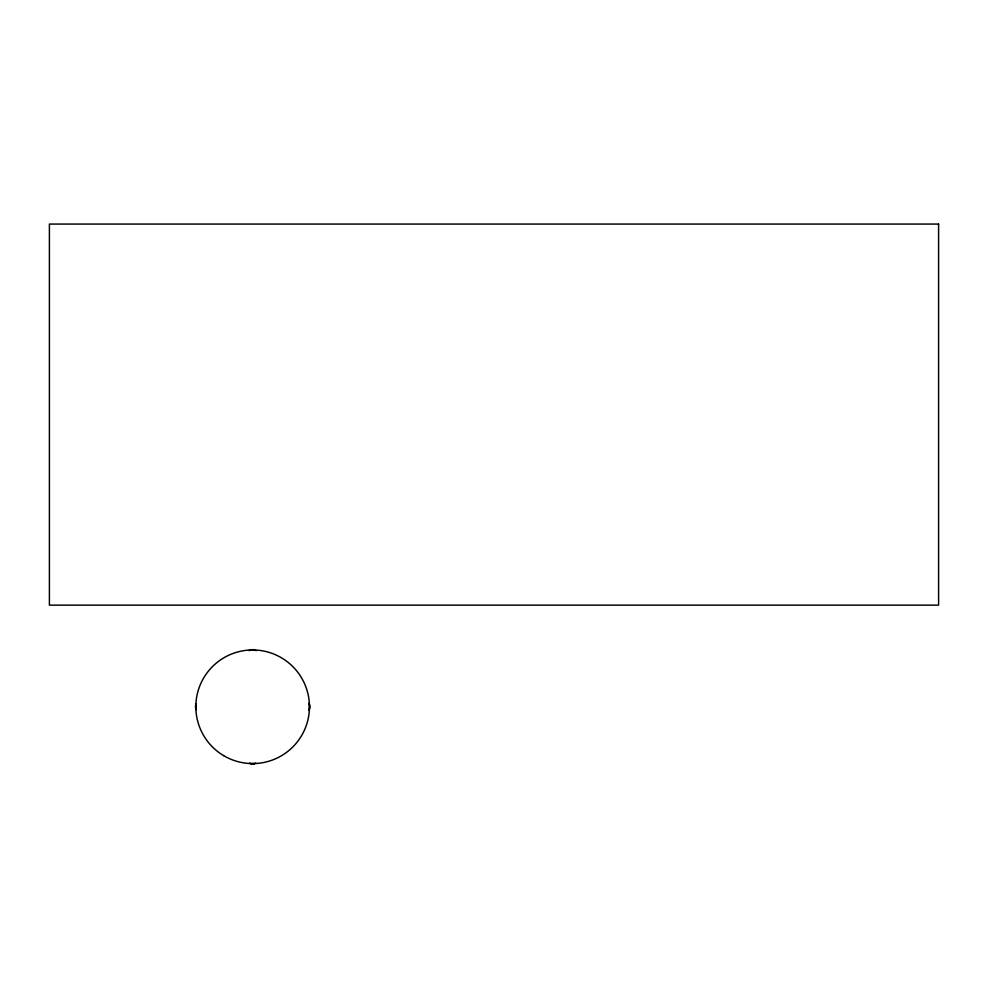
<?xml version="1.0" encoding="UTF-8"?>
<svg xmlns="http://www.w3.org/2000/svg" width="988" height="988" viewBox="0 0 988 988"><rect width="100%" height="100%" fill="white"/><g stroke="black" fill="none" stroke-linecap="round" stroke-linejoin="round"><path stroke-width="1.48" d="M195.883 704.568L195.883 708.989M309.417 708.989L309.417 704.568M250.433 650.005L254.855 650.005M254.855 763.539L250.433 763.539M196.192 709.693A6.348 6.348 0 0 1 196.192 703.851M308.75 703.258A6.348 6.348 0 0 1 308.75 710.286M249.124 650.672A6.348 6.348 0 0 1 256.164 650.672M255.744 763.131A6.348 6.348 0 0 1 249.556 763.131M938.6 224.066L49.4 224.066L49.4 605.15L938.6 605.15L938.6 224.066M223.572 755.585A56.81 56.81 0 0 0 309.454 707.544A56.81 56.81 0 0 0 224.906 657.193A56.81 56.81 0 0 0 223.572 755.585"/></g></svg>
